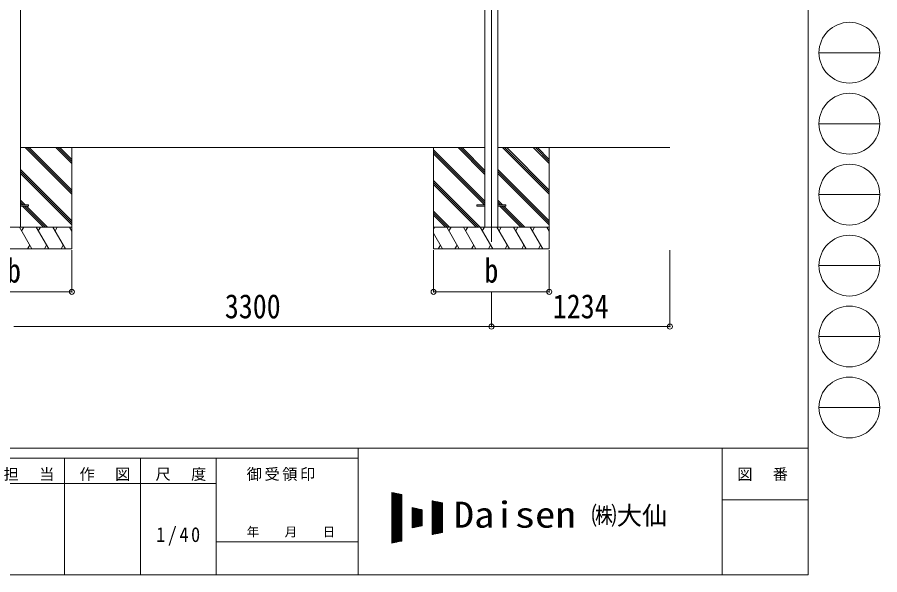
# Model space of a CAD drawing. Units: millimetres at full size. Extents: x -9783 to 9892, y -6828 to 6752.
# Drawn here: x 3930 to 9892, y -6828 to -2978 of the extents above; entities that cross this region are included whole.
import ezdxf
from ezdxf.enums import TextEntityAlignment as Align

# ---------------------------------------------------------------- set-up
doc = ezdxf.new("R2010")
doc.units = ezdxf.units.MM
doc.header["$LTSCALE"] = 35
doc.header["$PDMODE"] = 32
doc.header["$PDSIZE"] = 35
for name, color, linetype, lineweight in [('0-0_0', 7, 'Continuous', 9), ('0-1_本体', 4, 'Continuous', 9), ('0-2_部品', 7, 'Continuous', 9), ('0-8_PARTS2', 2, 'Continuous', 9), ('0-A_寸法', 6, 'Continuous', 9), ('F-0_240', 7, 'Continuous', 9)]:
    doc.layers.add(name, color=color, linetype=linetype, lineweight=lineweight)
doc.styles.add('ＭＳ ゴシック', font='')
doc.styles.get('ＭＳ ゴシック').set_extended_font_data('MS Gothic')

msp = doc.modelspace()

# ---------------------------------------------------------------- linework, layer by layer
at = {"layer": '0-0_0'}
for p, q in [((7162.16, -3878), (3952.56, -3878)), ((4307.36, -4200.46), (3984.89, -3878)), ((4307.36, -4186.32), (3999.04, -3878)), ((4307.36, -4172.17), (4013.18, -3878)), ((4307.36, -3988.33), (4197.03, -3878)), ((4307.36, -3974.19), (4211.17, -3878)), ((4307.36, -3960.04), (4225.31, -3878)), ((4307.36, -3878), (4307.36, -4578)), ((6807.36, -3878), (6807.36, -4578)), ((7162.16, -4247.47), (6807.36, -3892.68)), ((7162.16, -4261.61), (6807.36, -3906.82)), ((7159.9, -4273.5), (6807.36, -3920.96)), ((7162.16, -4063.63), (6976.53, -3878)), ((7162.16, -4049.48), (6990.67, -3878)), ((7162.16, -4035.34), (7004.81, -3878)), ((8441.36, -3878), (7252.56, -3878)), ((7607.36, -4200.46), (7284.89, -3878)), ((7607.36, -4186.32), (7299.04, -3878)), ((7607.36, -4172.17), (7313.18, -3878)), ((7607.36, -3988.33), (7497.03, -3878)), ((7607.36, -3974.19), (7511.17, -3878)), ((7607.36, -3960.04), (7525.31, -3878)), ((7607.36, -3878), (7607.36, -4578)), ((4307.36, -4384.3), (3952.56, -4029.51)), ((4307.36, -4398.45), (3952.56, -4043.65)), ((7607.36, -4384.3), (7252.56, -4029.51)), ((7607.36, -4398.45), (7252.56, -4043.65)), ((4307.36, -4412.59), (3952.56, -4057.79)), ((7130.55, -4428), (6807.36, -4104.81)), ((7607.36, -4412.59), (7252.56, -4057.79)), ((7116.41, -4428), (6807.36, -4118.95)), ((7102.26, -4428), (6807.36, -4133.09)), ((3984.42, -4273.5), (3952.56, -4241.64)), ((3970.27, -4273.5), (3952.56, -4255.78)), ((3956.13, -4273.5), (3952.56, -4269.92)), ((4110.63, -4428), (3965.13, -4282.5)), ((4124.77, -4428), (3979.27, -4282.5)), ((4138.92, -4428), (3993.42, -4282.5)), ((7284.42, -4273.5), (7252.56, -4241.64)), ((7270.27, -4273.5), (7252.56, -4255.78)), ((7256.13, -4273.5), (7252.56, -4269.92)), ((7410.63, -4428), (7265.13, -4282.5)), ((7424.77, -4428), (7279.27, -4282.5)), ((7438.92, -4428), (7293.42, -4282.5)), ((6918.42, -4428), (6807.36, -4316.94)), ((6904.27, -4428), (6807.36, -4331.08)), ((6890.13, -4428), (6807.36, -4345.22)), ((3507.36, -4428), (4307.36, -4428)), ((4031.67, -4578), (3945.07, -4428)), ((3960.07, -4453.98), (3975.07, -4428)), ((4147.14, -4578), (4060.54, -4428)), ((4075.54, -4453.98), (4090.54, -4428)), ((4262.61, -4578), (4176.01, -4428)), ((4191.01, -4453.98), (4206.01, -4428)), ((4307.36, -4455.5), (4291.48, -4428)), ((6807.36, -4428), (7607.36, -4428)), ((6813.19, -4428), (6807.36, -4438.1)), ((6869.79, -4578), (6807.36, -4469.86)), ((6985.26, -4578), (6898.66, -4428)), ((6928.66, -4428), (6913.66, -4453.98)), ((7100.73, -4578), (7014.13, -4428)), ((7029.13, -4453.98), (7044.13, -4428)), ((7216.2, -4578), (7129.6, -4428)), ((7144.6, -4453.98), (7159.6, -4427.99)), ((7331.67, -4578), (7245.07, -4428)), ((7260.07, -4453.98), (7275.07, -4428)), ((7447.14, -4578), (7360.54, -4428)), ((7375.54, -4453.98), (7390.54, -4428)), ((7562.61, -4578), (7476.01, -4428)), ((7491.01, -4453.98), (7506.01, -4428)), ((7607.36, -4455.5), (7591.48, -4428)), ((4307.36, -4578), (3507.36, -4578)), ((4016.67, -4552.02), (4001.67, -4578)), ((4132.14, -4552.02), (4117.14, -4578)), ((4247.61, -4552.02), (4232.61, -4578)), ((7607.36, -4578), (6807.36, -4578)), ((6854.79, -4552.02), (6839.79, -4578)), ((6970.26, -4552.02), (6955.26, -4578)), ((7085.73, -4552.02), (7070.73, -4578)), ((7201.2, -4552.02), (7186.2, -4578)), ((7316.67, -4552.02), (7301.67, -4578)), ((7432.14, -4552.02), (7417.14, -4578)), ((7547.61, -4552.02), (7532.61, -4578))]:
    msp.add_line(p, q, dxfattribs=at)
at = {"layer": '0-1_本体'}
for p, q in [((3952.56, -951.18), (3952.56, -4427.57)), ((7162.16, -951.18), (7162.16, -4427.57)), ((7252.56, -951.18), (7252.56, -4427.55))]:
    msp.add_line(p, q, dxfattribs=at)
at = {"layer": '0-2_部品', "color": 4}
for p, q in [((3952.56, -4273.5), (4007.36, -4273.5)), ((3952.56, -4282.5), (4007.36, -4282.5)), ((4007.36, -4273.5), (4007.36, -4282.5)), ((7107.76, -4273.5), (7162.56, -4273.5)), ((7252.56, -4273.5), (7307.36, -4273.5)), ((7252.56, -4282.5), (7307.36, -4282.5)), ((7307.36, -4273.5), (7307.36, -4282.5))]:
    msp.add_line(p, q, dxfattribs=at)
msp.add_lwpolyline([(7107.76, -4273.5), (7107.76, -4282.5), (7162.56, -4282.5)], dxfattribs=at)
at = {"layer": '0-8_PARTS2'}
msp.add_line((7207.36, -978), (7207.36, -4528), dxfattribs=at)
at = {"layer": '0-A_寸法'}
for p, q in [((4307.36, -4874.38), (4307.36, -4585.42)), ((6807.36, -4874.38), (6807.36, -4585.42)), ((7607.36, -4874.38), (7607.36, -4585.42)), ((8441.36, -5114.36), (8441.36, -4585.42)), ((3507.36, -4874.38), (4307.36, -4874.38)), ((6807.36, -4874.38), (7607.36, -4874.38)), ((7207.36, -5114.36), (7207.36, -4874.38)), ((7207.36, -5114.36), (7207.36, -4874.38)), ((3907.36, -5114.36), (7207.36, -5114.36)), ((7207.36, -5114.36), (8441.36, -5114.36))]:
    msp.add_line(p, q, dxfattribs=at)
for p in [(4307.36, -4874.38), (6807.36, -4874.38), (7607.36, -4874.38), (7207.36, -5114.36), (8441.36, -5114.36)]:
    msp.add_point(p, dxfattribs=at)
at = {"layer": 'F-0_240', "color": 5}
for p, q in [((9396.97, 6751.9), (9396.97, -6828.1)), ((-9783.03, -5953.1), (9396.97, -5953.1)), ((6285.75, -5953.1), (6285.75, -6828.1)), ((8801.97, -5953.1), (8801.97, -6828.1)), ((-9783.03, -6023.1), (6285.75, -6023.1)), ((4255.75, -6023.1), (4255.75, -6828.1)), ((4780.75, -6023.1), (4780.75, -6828.1)), ((5305.75, -6023.1), (5305.75, -6828.1)), ((3205.75, -6198.1), (5305.75, -6198.1)), ((8801.97, -6311.85), (9396.97, -6311.85)), ((5305.75, -6600.6), (6285.75, -6600.6)), ((-9783.03, -6828.1), (9396.97, -6828.1))]:
    msp.add_line(p, q, dxfattribs=at)
at = {"layer": 'F-0_240', "color": 4}
for p, q in [((9471.77, -3223.1), (9891.77, -3223.1)), ((9471.77, -3713.1), (9891.77, -3713.1)), ((9471.77, -4203.1), (9891.77, -4203.1)), ((9471.77, -4693.1), (9891.77, -4693.1)), ((9471.77, -5183.1), (9891.77, -5183.1)), ((9471.77, -5673.1), (9891.77, -5673.1))]:
    msp.add_line(p, q, dxfattribs=at)
at = {"layer": 'F-0_240'}
for p, q in [((6519.04, -6259.47), (6589.04, -6274.05)), ((6519.04, -6259.47), (6519.04, -6609.47)), ((6521.12, -6609.03), (6521.12, -6259.9)), ((6519.04, -6262.76), (6534.85, -6262.76)), ((6519.04, -6266.26), (6551.65, -6266.26)), ((6519.04, -6269.76), (6568.45, -6269.76)), ((6519.04, -6273.26), (6585.25, -6273.26)), ((6519.04, -6276.76), (6589.04, -6276.76)), ((6519.04, -6280.26), (6589.04, -6280.26)), ((6519.04, -6283.76), (6589.04, -6283.76)), ((6519.04, -6287.26), (6589.04, -6287.26)), ((6519.04, -6290.76), (6589.04, -6290.76)), ((6519.04, -6294.26), (6589.04, -6294.26)), ((6519.04, -6297.76), (6589.04, -6297.76)), ((6519.04, -6301.26), (6589.04, -6301.26)), ((6519.04, -6304.76), (6589.04, -6304.76)), ((6519.04, -6308.26), (6589.04, -6308.26)), ((6519.04, -6311.76), (6589.04, -6311.76)), ((6519.04, -6315.26), (6589.04, -6315.26)), ((6519.04, -6318.76), (6589.04, -6318.76)), ((6524.62, -6608.3), (6524.62, -6260.63)), ((6528.12, -6607.58), (6528.12, -6261.36)), ((6531.62, -6606.85), (6531.62, -6262.09)), ((6535.12, -6606.12), (6535.12, -6262.81)), ((6538.62, -6605.39), (6538.62, -6263.54)), ((6542.12, -6604.66), (6542.12, -6264.27)), ((6545.62, -6603.93), (6545.62, -6265)), ((6549.12, -6603.2), (6549.12, -6265.73)), ((6552.62, -6602.47), (6552.62, -6266.46)), ((6556.12, -6601.74), (6556.12, -6267.19)), ((6559.62, -6601.01), (6559.62, -6267.92)), ((6563.12, -6600.28), (6563.12, -6268.65)), ((6566.62, -6599.55), (6566.62, -6269.38)), ((6570.12, -6598.83), (6570.12, -6270.11)), ((6573.62, -6598.1), (6573.62, -6270.84)), ((6577.12, -6597.37), (6577.12, -6271.56)), ((6580.62, -6596.64), (6580.62, -6272.29)), ((6584.12, -6595.91), (6584.12, -6273.02)), ((6587.62, -6595.18), (6587.62, -6273.75)), ((6589.04, -6274.05), (6589.04, -6594.88)), ((6799.04, -6317.8), (6869.04, -6332.38)), ((6799.04, -6317.8), (6799.04, -6551.13)), ((6799.04, -6318.76), (6803.65, -6318.76)), ((6801.12, -6550.7), (6801.12, -6318.23)), ((6804.62, -6549.97), (6804.62, -6318.96)), ((6519.04, -6322.26), (6589.04, -6322.26)), ((6519.04, -6325.76), (6589.04, -6325.76)), ((6519.04, -6329.26), (6589.04, -6329.26)), ((6519.04, -6332.76), (6589.04, -6332.76)), ((6519.04, -6336.26), (6589.04, -6336.26)), ((6519.04, -6339.76), (6589.04, -6339.76)), ((6519.04, -6343.26), (6589.04, -6343.26)), ((6519.04, -6346.76), (6589.04, -6346.76)), ((6519.04, -6350.26), (6589.04, -6350.26)), ((6519.04, -6353.76), (6589.04, -6353.76)), ((6519.04, -6357.26), (6589.04, -6357.26)), ((6519.04, -6360.76), (6589.04, -6360.76)), ((6519.04, -6364.26), (6589.04, -6364.26)), ((6519.04, -6367.76), (6589.04, -6367.76)), ((6519.04, -6371.26), (6589.04, -6371.26)), ((6519.04, -6374.76), (6589.04, -6374.76)), ((6519.04, -6378.26), (6589.04, -6378.26)), ((6659.04, -6364.47), (6729.04, -6379.05)), ((6659.04, -6364.47), (6659.04, -6504.47)), ((6659.04, -6367.76), (6674.85, -6367.76)), ((6659.04, -6371.26), (6691.65, -6371.26)), ((6659.04, -6374.76), (6708.45, -6374.76)), ((6659.04, -6378.26), (6725.25, -6378.26)), ((6661.12, -6504.03), (6661.12, -6364.9)), ((6664.62, -6503.3), (6664.62, -6365.63)), ((6668.12, -6502.58), (6668.12, -6366.36)), ((6671.62, -6501.85), (6671.62, -6367.09)), ((6675.12, -6501.12), (6675.12, -6367.81)), ((6678.62, -6500.39), (6678.62, -6368.54)), ((6682.12, -6499.66), (6682.12, -6369.27)), ((6685.62, -6498.93), (6685.62, -6370)), ((6689.12, -6498.2), (6689.12, -6370.73)), ((6692.62, -6497.47), (6692.62, -6371.46)), ((6696.12, -6496.74), (6696.12, -6372.19)), ((6699.62, -6496.01), (6699.62, -6372.92)), ((6703.12, -6495.28), (6703.12, -6373.65)), ((6706.62, -6494.55), (6706.62, -6374.38)), ((6710.12, -6493.83), (6710.12, -6375.11)), ((6713.62, -6493.1), (6713.62, -6375.84)), ((6717.12, -6492.37), (6717.12, -6376.56)), ((6720.62, -6491.64), (6720.62, -6377.29)), ((6724.12, -6490.91), (6724.12, -6378.02)), ((6727.62, -6490.18), (6727.62, -6378.75)), ((6729.04, -6379.05), (6729.04, -6489.88)), ((6799.04, -6322.26), (6820.45, -6322.26)), ((6799.04, -6325.76), (6837.25, -6325.76)), ((6799.04, -6329.26), (6854.05, -6329.26)), ((6799.04, -6332.76), (6869.04, -6332.76)), ((6799.04, -6336.26), (6869.04, -6336.26)), ((6799.04, -6339.76), (6869.04, -6339.76)), ((6799.04, -6343.26), (6869.04, -6343.26)), ((6799.04, -6346.76), (6869.04, -6346.76)), ((6799.04, -6350.26), (6869.04, -6350.26)), ((6799.04, -6353.76), (6869.04, -6353.76)), ((6799.04, -6357.26), (6869.04, -6357.26)), ((6799.04, -6360.76), (6869.04, -6360.76)), ((6799.04, -6364.26), (6869.04, -6364.26)), ((6799.04, -6367.76), (6869.04, -6367.76)), ((6799.04, -6371.26), (6869.04, -6371.26)), ((6799.04, -6374.76), (6869.04, -6374.76)), ((6799.04, -6378.26), (6869.04, -6378.26)), ((6808.12, -6549.24), (6808.12, -6319.69)), ((6811.62, -6548.51), (6811.62, -6320.42)), ((6815.12, -6547.78), (6815.12, -6321.15)), ((6818.62, -6547.05), (6818.62, -6321.88)), ((6822.12, -6546.33), (6822.12, -6322.61)), ((6825.62, -6545.6), (6825.62, -6323.34)), ((6829.12, -6544.87), (6829.12, -6324.06)), ((6832.62, -6544.14), (6832.62, -6324.79)), ((6836.12, -6543.41), (6836.12, -6325.52)), ((6839.62, -6542.68), (6839.62, -6326.25)), ((6843.12, -6541.95), (6843.12, -6326.98)), ((6846.62, -6541.22), (6846.62, -6327.71)), ((6850.12, -6540.49), (6850.12, -6328.44)), ((6853.62, -6539.76), (6853.62, -6329.17)), ((6857.12, -6539.03), (6857.12, -6329.9)), ((6860.62, -6538.3), (6860.62, -6330.63)), ((6864.12, -6537.58), (6864.12, -6331.36)), ((6867.62, -6536.85), (6867.62, -6332.09)), ((6869.04, -6332.38), (6869.04, -6536.55)), ((6519.04, -6381.76), (6589.04, -6381.76)), ((6519.04, -6385.26), (6589.04, -6385.26)), ((6519.04, -6388.76), (6589.04, -6388.76)), ((6519.04, -6392.26), (6589.04, -6392.26)), ((6519.04, -6395.76), (6589.04, -6395.76)), ((6519.04, -6399.26), (6589.04, -6399.26)), ((6519.04, -6402.76), (6589.04, -6402.76)), ((6519.04, -6406.26), (6589.04, -6406.26)), ((6519.04, -6409.76), (6589.04, -6409.76)), ((6519.04, -6413.26), (6589.04, -6413.26)), ((6519.04, -6416.76), (6589.04, -6416.76)), ((6519.04, -6420.26), (6589.04, -6420.26)), ((6519.04, -6423.76), (6589.04, -6423.76)), ((6519.04, -6427.26), (6589.04, -6427.26)), ((6519.04, -6430.76), (6589.04, -6430.76)), ((6519.04, -6434.26), (6589.04, -6434.26)), ((6519.04, -6437.76), (6589.04, -6437.76)), ((6659.04, -6381.76), (6729.04, -6381.76)), ((6659.04, -6385.26), (6729.04, -6385.26)), ((6659.04, -6388.76), (6729.04, -6388.76)), ((6659.04, -6392.26), (6729.04, -6392.26)), ((6659.04, -6395.76), (6729.04, -6395.76)), ((6659.04, -6399.26), (6729.04, -6399.26)), ((6659.04, -6402.76), (6729.04, -6402.76)), ((6659.04, -6406.26), (6729.04, -6406.26)), ((6659.04, -6409.76), (6729.04, -6409.76)), ((6659.04, -6413.26), (6729.04, -6413.26)), ((6659.04, -6416.76), (6729.04, -6416.76)), ((6659.04, -6420.26), (6729.04, -6420.26)), ((6659.04, -6423.76), (6729.04, -6423.76)), ((6659.04, -6427.26), (6729.04, -6427.26)), ((6659.04, -6430.76), (6729.04, -6430.76)), ((6659.04, -6434.26), (6729.04, -6434.26)), ((6659.04, -6437.76), (6729.04, -6437.76)), ((6799.04, -6381.76), (6869.04, -6381.76)), ((6799.04, -6385.26), (6869.04, -6385.26)), ((6799.04, -6388.76), (6869.04, -6388.76)), ((6799.04, -6392.26), (6869.04, -6392.26)), ((6799.04, -6395.76), (6869.04, -6395.76)), ((6799.04, -6399.26), (6869.04, -6399.26)), ((6799.04, -6402.76), (6869.04, -6402.76)), ((6799.04, -6406.26), (6869.04, -6406.26)), ((6799.04, -6409.76), (6869.04, -6409.76)), ((6799.04, -6413.26), (6869.04, -6413.26)), ((6799.04, -6416.76), (6869.04, -6416.76)), ((6799.04, -6420.26), (6869.04, -6420.26)), ((6799.04, -6423.76), (6869.04, -6423.76)), ((6799.04, -6427.26), (6869.04, -6427.26)), ((6799.04, -6430.76), (6869.04, -6430.76)), ((6799.04, -6434.26), (6869.04, -6434.26)), ((6799.04, -6437.76), (6869.04, -6437.76)), ((6519.04, -6441.26), (6589.04, -6441.26)), ((6519.04, -6444.76), (6589.04, -6444.76)), ((6519.04, -6448.26), (6589.04, -6448.26)), ((6519.04, -6451.76), (6589.04, -6451.76)), ((6519.04, -6455.26), (6589.04, -6455.26)), ((6519.04, -6458.76), (6589.04, -6458.76)), ((6519.04, -6462.26), (6589.04, -6462.26)), ((6519.04, -6465.76), (6589.04, -6465.76)), ((6519.04, -6469.26), (6589.04, -6469.26)), ((6519.04, -6472.76), (6589.04, -6472.76)), ((6519.04, -6476.26), (6589.04, -6476.26)), ((6519.04, -6479.76), (6589.04, -6479.76)), ((6519.04, -6483.26), (6589.04, -6483.26)), ((6519.04, -6486.76), (6589.04, -6486.76)), ((6519.04, -6490.26), (6589.04, -6490.26)), ((6519.04, -6493.76), (6589.04, -6493.76)), ((6519.04, -6497.26), (6589.04, -6497.26)), ((6659.04, -6441.26), (6729.04, -6441.26)), ((6659.04, -6444.76), (6729.04, -6444.76)), ((6659.04, -6448.26), (6729.04, -6448.26)), ((6659.04, -6451.76), (6729.04, -6451.76)), ((6659.04, -6455.26), (6729.04, -6455.26)), ((6659.04, -6458.76), (6729.04, -6458.76)), ((6659.04, -6462.26), (6729.04, -6462.26)), ((6659.04, -6465.76), (6729.04, -6465.76)), ((6659.04, -6469.26), (6729.04, -6469.26)), ((6659.04, -6472.76), (6729.04, -6472.76)), ((6659.04, -6476.26), (6729.04, -6476.26)), ((6659.04, -6479.76), (6729.04, -6479.76)), ((6659.04, -6483.26), (6729.04, -6483.26)), ((6659.04, -6486.76), (6729.04, -6486.76)), ((6659.04, -6504.47), (6729.04, -6489.88)), ((6659.04, -6490.26), (6727.23, -6490.26)), ((6659.04, -6493.76), (6710.43, -6493.76)), ((6659.04, -6497.26), (6693.63, -6497.26)), ((6799.04, -6441.26), (6869.04, -6441.26)), ((6799.04, -6444.76), (6869.04, -6444.76)), ((6799.04, -6448.26), (6869.04, -6448.26)), ((6799.04, -6451.76), (6869.04, -6451.76)), ((6799.04, -6455.26), (6869.04, -6455.26)), ((6799.04, -6458.76), (6869.04, -6458.76)), ((6799.04, -6462.26), (6869.04, -6462.26)), ((6799.04, -6465.76), (6869.04, -6465.76)), ((6799.04, -6469.26), (6869.04, -6469.26)), ((6799.04, -6472.76), (6869.04, -6472.76)), ((6799.04, -6476.26), (6869.04, -6476.26)), ((6799.04, -6479.76), (6869.04, -6479.76)), ((6799.04, -6483.26), (6869.04, -6483.26)), ((6799.04, -6486.76), (6869.04, -6486.76)), ((6799.04, -6490.26), (6869.04, -6490.26)), ((6799.04, -6493.76), (6869.04, -6493.76)), ((6799.04, -6497.26), (6869.04, -6497.26)), ((6519.04, -6500.76), (6589.04, -6500.76)), ((6519.04, -6504.26), (6589.04, -6504.26)), ((6519.04, -6507.76), (6589.04, -6507.76)), ((6519.04, -6511.26), (6589.04, -6511.26)), ((6519.04, -6514.76), (6589.04, -6514.76)), ((6519.04, -6518.26), (6589.04, -6518.26)), ((6519.04, -6521.76), (6589.04, -6521.76)), ((6519.04, -6525.26), (6589.04, -6525.26)), ((6519.04, -6528.76), (6589.04, -6528.76)), ((6519.04, -6532.26), (6589.04, -6532.26)), ((6519.04, -6535.76), (6589.04, -6535.76)), ((6519.04, -6539.26), (6589.04, -6539.26)), ((6519.04, -6542.76), (6589.04, -6542.76)), ((6519.04, -6546.26), (6589.04, -6546.26)), ((6519.04, -6549.76), (6589.04, -6549.76)), ((6519.04, -6553.26), (6589.04, -6553.26)), ((6519.04, -6556.76), (6589.04, -6556.76)), ((6659.04, -6500.76), (6676.83, -6500.76)), ((6659.04, -6504.26), (6660.03, -6504.26)), ((6799.04, -6500.76), (6869.04, -6500.76)), ((6799.04, -6504.26), (6869.04, -6504.26)), ((6799.04, -6507.76), (6869.04, -6507.76)), ((6799.04, -6511.26), (6869.04, -6511.26)), ((6799.04, -6514.76), (6869.04, -6514.76)), ((6799.04, -6518.26), (6869.04, -6518.26)), ((6799.04, -6521.76), (6869.04, -6521.76)), ((6799.04, -6525.26), (6869.04, -6525.26)), ((6799.04, -6528.76), (6869.04, -6528.76)), ((6799.04, -6532.26), (6869.04, -6532.26)), ((6799.04, -6535.76), (6869.04, -6535.76)), ((6869.04, -6536.55), (6799.04, -6551.13)), ((6799.04, -6539.26), (6856.03, -6539.26)), ((6799.04, -6542.76), (6839.23, -6542.76)), ((6799.04, -6546.26), (6822.43, -6546.26)), ((6799.04, -6549.76), (6805.63, -6549.76)), ((6519.04, -6560.26), (6589.04, -6560.26)), ((6519.04, -6563.76), (6589.04, -6563.76)), ((6519.04, -6567.26), (6589.04, -6567.26)), ((6519.04, -6570.76), (6589.04, -6570.76)), ((6519.04, -6574.26), (6589.04, -6574.26)), ((6519.04, -6577.76), (6589.04, -6577.76)), ((6519.04, -6581.26), (6589.04, -6581.26)), ((6519.04, -6584.76), (6589.04, -6584.76)), ((6519.04, -6588.26), (6589.04, -6588.26)), ((6519.04, -6591.76), (6589.04, -6591.76)), ((6589.04, -6594.88), (6519.04, -6609.47)), ((6519.04, -6595.26), (6587.23, -6595.26)), ((6519.04, -6598.76), (6570.43, -6598.76)), ((6519.04, -6602.26), (6553.63, -6602.26)), ((6519.04, -6605.76), (6536.83, -6605.76)), ((6519.04, -6609.26), (6520.03, -6609.26))]:
    msp.add_line(p, q, dxfattribs=at)
at = {"layer": 'F-0_240', "color": 4}
for centre in [(9681.77, -3223.1), (9681.77, -3713.1), (9681.77, -4203.1), (9681.77, -4693.1), (9681.77, -5183.1), (9681.77, -5673.1)]:
    msp.add_circle(centre, 210, dxfattribs=at)

# ---------------------------------------------------------------- texts
at = {"layer": '0-A_寸法', "color": 7, "style": 'ＭＳ ゴシック', "width": 0.85}
for s, p in [('b', (3859.23, -4860.01)), ('b', (7159.23, -4860.01)), ('3300', (5364.86, -5107.36)), ('1234', (7631.86, -5107.36))]:
    msp.add_text(s, height=166.8, dxfattribs=at).set_placement(p, align=Align.BOTTOM_LEFT)
at = {"layer": 'F-0_240', "style": 'ＭＳ ゴシック', "width": 1.15}
msp.add_text('Daisen', height=179.6, dxfattribs=at).set_placement((6947.05, -6556.97), align=Align.BOTTOM_LEFT)
at = {"layer": 'F-0_240', "style": 'ＭＳ ゴシック'}
for s, height, p in [('㈱大仙\u3000', 128.3, (7898.35, -6521.97)), ('年\u3000\u3000月\u3000\u3000日', 64.15, (5515.76, -6583.1))]:
    msp.add_text(s, height=height, dxfattribs=at).set_placement(p, align=Align.BOTTOM_LEFT)
at = {"layer": 'F-0_240', "attachment_point": 7, "style": 'ＭＳ ゴシック'}
for s, insert, char_height in [('\\T1.17;担\u3000当', (3835.76, -6180.6), 76.98), ('\\T1.17;作\u3000図', (4360.75, -6180.6), 76.98), ('\\T1.17;尺\u3000度', (4885.76, -6180.6), 76.98), ('\\T1.17;御受領印', (5515.75, -6180.6), 76.98), ('\\T1.17;図\u3000番', (8906.97, -6180.6), 76.98), ('\\T1.28;\\W0.9;1/40', (4890.13, -6626.85), 102.6)]:
    msp.add_mtext(s, dxfattribs=dict(at, insert=insert, char_height=char_height))

doc.saveas('drawing.dxf')
